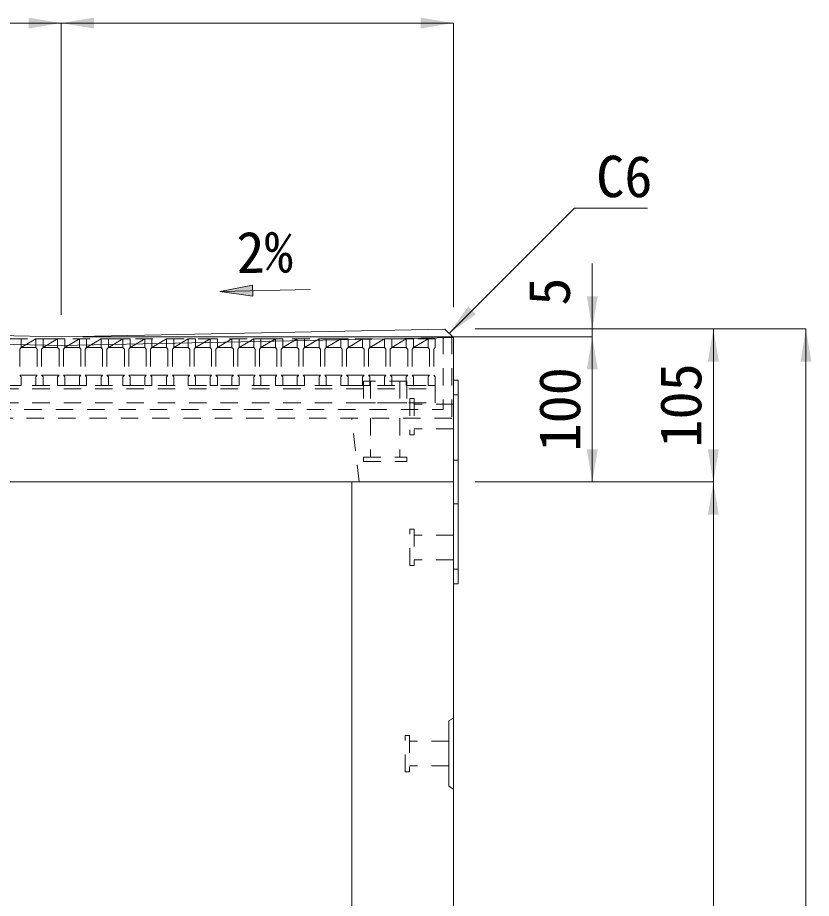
# Model space of a CAD drawing. Units: millimetres at full size, sheet at 1:40; some dimension numbers follow another scale. Extents: x 69750 to 116230, y -28801 to 513.
# Drawn here: x 74540 to 75087, y -22546 to -21940 of the extents above; entities that cross this region are included whole.
import ezdxf
from ezdxf.enums import TextEntityAlignment as Align

# ---------------------------------------------------------------- set-up
doc = ezdxf.new("R2010")
doc.units = ezdxf.units.MM
doc.header["$LTSCALE"] = 40
doc.linetypes.add('USER1', pattern=[0.54, 0.3, -0.24])
doc.linetypes.add('USER4', pattern=[0.54, 0.3, -0.24])
for name, color, linetype, lineweight in [('インサート', 92, 'USER1', 5), ('グレーチング', 7, 'USER1', 5), ('ジョイント', 7, 'Continuous', 5), ('受枠', 3, 'USER1', 9), ('寸法線', 7, 'Continuous', 9), ('引出線', 4, 'Continuous', 9), ('本体', 7, 'Continuous', 20)]:
    doc.layers.add(name, color=color, linetype=linetype, lineweight=lineweight)
doc.styles.add('ＭＳ ゴシック', font='')
doc.styles.get('ＭＳ ゴシック').set_extended_font_data('MS Gothic')

# ---------------------------------------------------------------- blocks, each defined once
blk = doc.blocks.new('filled_arrow')
at = {"color": 0, "linetype": 'Continuous', "lineweight": -2}
blk.add_solid([(7.5, 1.25), (0, 0), (7.5, -1.25)], dxfattribs=at)

msp = doc.modelspace()

# ---------------------------------------------------------------- hatches: boundary and pattern name
at = {"layer": '引出線'}
msp.add_hatch(color=256, dxfattribs=at).paths.add_polyline_path([(74701.95, -22123.84), (74702.1, -22131.34), (74679.53, -22128.04)])

# ---------------------------------------------------------------- linework, layer by layer
at = {"layer": 'インサート'}
for p, q in [((74778.25, -22189.74), (74778.25, -22204.74)), ((74808.25, -22189.74), (74778.25, -22189.74)), ((74783.25, -22189.74), (74783.25, -22204.74)), ((74803.25, -22189.74), (74803.25, -22204.74)), ((74808.25, -22189.74), (74808.25, -22204.74)), ((74813.25, -22201.75), (74810.25, -22201.75)), ((74810.25, -22201.75), (74810.25, -22226.74)), ((74813.25, -22201.75), (74813.25, -22226.74)), ((74808.25, -22204.74), (74778.25, -22204.74)), ((74840.25, -22205.74), (74813.25, -22205.74)), ((74783.25, -22215.24), (74783.25, -22242.24)), ((74803.25, -22215.24), (74803.25, -22242.24)), ((74813.25, -22226.74), (74810.25, -22226.74)), ((74840.25, -22222.75), (74813.25, -22222.75)), ((74778.25, -22242.24), (74808.25, -22242.24)), ((74778.25, -22245.24), (74778.25, -22242.24)), ((74778.25, -22245.24), (74808.25, -22245.24)), ((74808.25, -22245.24), (74808.25, -22242.24))]:
    msp.add_line(p, q, dxfattribs=at)
at = {"layer": 'インサート', "linetype": 'USER4', "lineweight": 9}
for p, q in [((74810.25, -22291.74), (74813.25, -22291.74)), ((74810.25, -22316.74), (74810.25, -22291.74)), ((74813.25, -22291.74), (74813.25, -22316.74)), ((74840.25, -22295.74), (74813.25, -22295.74)), ((74840.25, -22295.74), (74840.25, -22312.74)), ((74840.25, -22312.74), (74813.25, -22312.74)), ((74813.25, -22316.74), (74810.25, -22316.74)), ((74807.05, -22433.74), (74810.05, -22433.74)), ((74807.05, -22458.74), (74807.05, -22433.74)), ((74810.05, -22433.74), (74810.05, -22458.74)), ((74837.05, -22437.74), (74810.05, -22437.74)), ((74837.05, -22437.74), (74837.05, -22454.74)), ((74810.05, -22458.74), (74807.05, -22458.74)), ((74837.05, -22454.74), (74810.05, -22454.74))]:
    msp.add_line(p, q, dxfattribs=at)
at = {"layer": 'グレーチング'}
for p, q in [((74827.75, -22160.74), (74312.75, -22160.74)), ((74537.75, -22160.74), (74542.75, -22160.74)), ((74542.75, -22160.74), (74542.75, -22166.74)), ((74542.75, -22166.74), (74552.75, -22160.74)), ((74552.75, -22160.74), (74557.75, -22160.74)), ((74552.75, -22160.74), (74552.75, -22166.74)), ((74557.75, -22160.74), (74557.75, -22166.74)), ((74557.75, -22166.74), (74567.75, -22160.74)), ((74567.75, -22160.74), (74572.75, -22160.74)), ((74567.75, -22160.74), (74567.75, -22166.74)), ((74572.75, -22160.74), (74572.75, -22166.74)), ((74572.75, -22166.74), (74582.75, -22160.74)), ((74582.75, -22160.74), (74582.75, -22166.74)), ((74582.75, -22160.74), (74587.75, -22160.74)), ((74587.75, -22166.74), (74597.75, -22160.74)), ((74587.75, -22160.74), (74587.75, -22166.74)), ((74597.75, -22160.74), (74602.75, -22160.74)), ((74597.75, -22160.74), (74597.75, -22166.74)), ((74602.75, -22160.74), (74602.75, -22166.74)), ((74602.75, -22166.74), (74612.75, -22160.74)), ((74612.75, -22160.74), (74617.75, -22160.74)), ((74612.75, -22160.74), (74612.75, -22166.74)), ((74617.75, -22160.74), (74617.75, -22166.74)), ((74617.75, -22166.74), (74627.75, -22160.74)), ((74627.75, -22160.74), (74627.75, -22166.74)), ((74627.75, -22160.74), (74632.75, -22160.74)), ((74632.75, -22160.74), (74632.75, -22166.74)), ((74632.75, -22166.74), (74642.75, -22160.74)), ((74642.75, -22160.74), (74642.75, -22166.74)), ((74642.75, -22160.74), (74647.75, -22160.74)), ((74647.75, -22160.74), (74647.75, -22166.74)), ((74647.75, -22166.74), (74657.75, -22160.74)), ((74657.75, -22160.74), (74662.75, -22160.74)), ((74657.75, -22160.74), (74657.75, -22166.74)), ((74662.75, -22160.74), (74662.75, -22166.74)), ((74662.75, -22166.74), (74672.75, -22160.74)), ((74672.75, -22160.74), (74677.75, -22160.74)), ((74672.75, -22160.74), (74672.75, -22166.74)), ((74677.75, -22160.74), (74677.75, -22166.74)), ((74677.75, -22166.74), (74687.75, -22160.74)), ((74687.75, -22160.74), (74687.75, -22166.74)), ((74687.75, -22160.74), (74692.75, -22160.74)), ((74692.75, -22160.74), (74692.75, -22166.74)), ((74692.75, -22166.74), (74702.75, -22160.74)), ((74702.75, -22160.74), (74707.75, -22160.74)), ((74702.75, -22160.74), (74702.75, -22166.74)), ((74707.75, -22160.74), (74707.75, -22166.74)), ((74707.75, -22166.74), (74717.75, -22160.74)), ((74717.75, -22160.74), (74722.75, -22160.74)), ((74717.75, -22160.74), (74717.75, -22166.74)), ((74722.75, -22160.74), (74722.75, -22166.74)), ((74722.75, -22166.74), (74732.75, -22160.74)), ((74732.75, -22160.74), (74732.75, -22166.74)), ((74732.75, -22160.74), (74737.75, -22160.74)), ((74737.75, -22160.74), (74737.75, -22166.74)), ((74737.75, -22166.74), (74747.75, -22160.74)), ((74747.75, -22160.74), (74747.75, -22166.74)), ((74747.75, -22160.74), (74752.75, -22160.74)), ((74752.75, -22160.74), (74752.75, -22166.74)), ((74752.75, -22166.74), (74762.75, -22160.74)), ((74762.75, -22160.74), (74762.75, -22166.74)), ((74762.75, -22160.74), (74767.75, -22160.74)), ((74762.75, -22160.74), (74767.75, -22160.74)), ((74767.75, -22160.74), (74767.75, -22166.74)), ((74767.75, -22166.74), (74777.75, -22160.74)), ((74777.75, -22160.74), (74777.75, -22166.74)), ((74777.75, -22160.74), (74782.75, -22160.74)), ((74782.75, -22160.74), (74782.75, -22166.74)), ((74782.75, -22166.74), (74792.75, -22160.74)), ((74792.75, -22160.74), (74792.75, -22166.74)), ((74792.75, -22160.74), (74797.75, -22160.74)), ((74797.75, -22160.74), (74797.75, -22166.74)), ((74797.75, -22166.74), (74807.75, -22160.74)), ((74807.75, -22160.74), (74807.75, -22166.74)), ((74807.75, -22160.74), (74812.75, -22160.74)), ((74812.75, -22160.74), (74812.75, -22166.74)), ((74812.75, -22166.74), (74822.75, -22160.74)), ((74822.75, -22160.74), (74827.75, -22160.74)), ((74822.75, -22160.74), (74822.75, -22166.74)), ((74827.75, -22160.74), (74827.75, -22166.74)), ((74542.75, -22166.74), (74541.75, -22167.74)), ((74541.75, -22167.74), (74541.75, -22185.74)), ((74542.75, -22166.74), (74552.75, -22166.74)), ((74552.75, -22166.74), (74553.75, -22167.74)), ((74553.75, -22167.74), (74553.75, -22185.74)), ((74557.75, -22166.74), (74556.75, -22167.74)), ((74556.75, -22167.74), (74556.75, -22185.74)), ((74557.75, -22166.74), (74567.75, -22166.74)), ((74567.75, -22166.74), (74568.75, -22167.74)), ((74568.75, -22167.74), (74568.75, -22185.74)), ((74572.75, -22166.74), (74571.75, -22167.74)), ((74571.75, -22167.74), (74571.75, -22185.74)), ((74572.75, -22166.74), (74582.75, -22166.74)), ((74582.75, -22166.74), (74583.75, -22167.74)), ((74583.75, -22167.74), (74583.75, -22185.74)), ((74587.75, -22166.74), (74586.75, -22167.74)), ((74586.75, -22167.74), (74586.75, -22185.74)), ((74587.75, -22166.74), (74597.75, -22166.74)), ((74597.75, -22166.74), (74598.75, -22167.74)), ((74598.75, -22167.74), (74598.75, -22185.74)), ((74602.75, -22166.74), (74601.75, -22167.74)), ((74601.75, -22167.74), (74601.75, -22185.74)), ((74602.75, -22166.74), (74612.75, -22166.74)), ((74612.75, -22166.74), (74613.75, -22167.74)), ((74613.75, -22167.74), (74613.75, -22185.74)), ((74617.75, -22166.74), (74616.75, -22167.74)), ((74616.75, -22167.74), (74616.75, -22185.74)), ((74617.75, -22166.74), (74627.75, -22166.74)), ((74627.75, -22166.74), (74628.75, -22167.74)), ((74628.75, -22167.74), (74628.75, -22185.74)), ((74632.75, -22166.74), (74631.75, -22167.74)), ((74631.75, -22167.74), (74631.75, -22185.74)), ((74632.75, -22166.74), (74642.75, -22166.74)), ((74642.75, -22166.74), (74643.75, -22167.74)), ((74643.75, -22167.74), (74643.75, -22185.74)), ((74647.75, -22166.74), (74646.75, -22167.74)), ((74646.75, -22167.74), (74646.75, -22185.74)), ((74647.75, -22166.74), (74657.75, -22166.74)), ((74657.75, -22166.74), (74658.75, -22167.74)), ((74658.75, -22167.74), (74658.75, -22185.74)), ((74662.75, -22166.74), (74661.75, -22167.74)), ((74661.75, -22167.74), (74661.75, -22185.74)), ((74662.75, -22166.74), (74672.75, -22166.74)), ((74672.75, -22166.74), (74673.75, -22167.74)), ((74673.75, -22167.74), (74673.75, -22185.74)), ((74677.75, -22166.74), (74676.75, -22167.74)), ((74676.75, -22167.74), (74676.75, -22185.74)), ((74677.75, -22166.74), (74687.75, -22166.74)), ((74687.75, -22166.74), (74688.75, -22167.74)), ((74688.75, -22167.74), (74688.75, -22185.74)), ((74692.75, -22166.74), (74691.75, -22167.74)), ((74691.75, -22167.74), (74691.75, -22185.74)), ((74692.75, -22166.74), (74702.75, -22166.74)), ((74702.75, -22166.74), (74703.75, -22167.74)), ((74703.75, -22167.74), (74703.75, -22185.74)), ((74707.75, -22166.74), (74706.75, -22167.74)), ((74706.75, -22167.74), (74706.75, -22185.74)), ((74707.75, -22166.74), (74717.75, -22166.74)), ((74717.75, -22166.74), (74718.75, -22167.74)), ((74718.75, -22167.74), (74718.75, -22185.74)), ((74722.75, -22166.74), (74721.75, -22167.74)), ((74721.75, -22167.74), (74721.75, -22185.74)), ((74722.75, -22166.74), (74732.75, -22166.74)), ((74732.75, -22166.74), (74733.75, -22167.74)), ((74733.75, -22167.74), (74733.75, -22185.74)), ((74737.75, -22166.74), (74736.75, -22167.74)), ((74736.75, -22167.74), (74736.75, -22185.74)), ((74737.75, -22166.74), (74747.75, -22166.74)), ((74747.75, -22166.74), (74748.75, -22167.74)), ((74748.75, -22167.74), (74748.75, -22185.74)), ((74752.75, -22166.74), (74751.75, -22167.74)), ((74751.75, -22167.74), (74751.75, -22185.74)), ((74752.75, -22166.74), (74762.75, -22166.74)), ((74762.75, -22166.74), (74763.75, -22167.74)), ((74763.75, -22167.74), (74763.75, -22185.74)), ((74767.75, -22166.74), (74766.75, -22167.74)), ((74766.75, -22167.74), (74766.75, -22185.74)), ((74767.75, -22166.74), (74777.75, -22166.74)), ((74777.75, -22166.74), (74778.75, -22167.74)), ((74778.75, -22167.74), (74778.75, -22185.74)), ((74782.75, -22166.74), (74781.75, -22167.74)), ((74781.75, -22167.74), (74781.75, -22185.74)), ((74782.75, -22166.74), (74792.75, -22166.74)), ((74792.75, -22166.74), (74793.75, -22167.74)), ((74793.75, -22167.74), (74793.75, -22185.74)), ((74797.75, -22166.74), (74796.75, -22167.74)), ((74796.75, -22167.74), (74796.75, -22185.74)), ((74797.75, -22166.74), (74807.75, -22166.74)), ((74807.75, -22166.74), (74808.75, -22167.74)), ((74808.75, -22167.74), (74808.75, -22185.74)), ((74812.75, -22166.74), (74811.75, -22167.74)), ((74811.75, -22167.74), (74811.75, -22185.74)), ((74812.75, -22166.74), (74822.75, -22166.74)), ((74822.75, -22166.74), (74823.75, -22167.74)), ((74823.75, -22167.74), (74823.75, -22185.74)), ((74827.75, -22166.74), (74826.75, -22167.74)), ((74826.75, -22167.74), (74826.75, -22185.74)), ((74542.75, -22186.74), (74541.75, -22185.74)), ((74541.75, -22185.74), (74553.75, -22185.74)), ((74552.75, -22186.74), (74553.75, -22185.74)), ((74557.75, -22186.74), (74556.75, -22185.74)), ((74556.75, -22185.74), (74568.75, -22185.74)), ((74567.75, -22186.74), (74568.75, -22185.74)), ((74572.75, -22186.74), (74571.75, -22185.74)), ((74571.75, -22185.74), (74583.75, -22185.74)), ((74582.75, -22186.74), (74583.75, -22185.74)), ((74586.75, -22185.74), (74598.75, -22185.74)), ((74587.75, -22186.74), (74586.75, -22185.74)), ((74597.75, -22186.74), (74598.75, -22185.74)), ((74602.75, -22186.74), (74601.75, -22185.74)), ((74601.75, -22185.74), (74613.75, -22185.74)), ((74612.75, -22186.74), (74613.75, -22185.74)), ((74617.75, -22186.74), (74616.75, -22185.74)), ((74616.75, -22185.74), (74628.75, -22185.74)), ((74627.75, -22186.74), (74628.75, -22185.74)), ((74632.75, -22186.74), (74631.75, -22185.74)), ((74631.75, -22185.74), (74643.75, -22185.74)), ((74642.75, -22186.74), (74643.75, -22185.74)), ((74647.75, -22186.74), (74646.75, -22185.74)), ((74646.75, -22185.74), (74658.75, -22185.74)), ((74657.75, -22186.74), (74658.75, -22185.74)), ((74662.75, -22186.74), (74661.75, -22185.74)), ((74661.75, -22185.74), (74673.75, -22185.74)), ((74672.75, -22186.74), (74673.75, -22185.74)), ((74677.75, -22186.74), (74676.75, -22185.74)), ((74676.75, -22185.74), (74688.75, -22185.74)), ((74687.75, -22186.74), (74688.75, -22185.74)), ((74692.75, -22186.74), (74691.75, -22185.74)), ((74691.75, -22185.74), (74703.75, -22185.74)), ((74702.75, -22186.74), (74703.75, -22185.74)), ((74707.75, -22186.74), (74706.75, -22185.74)), ((74706.75, -22185.74), (74718.75, -22185.74)), ((74717.75, -22186.74), (74718.75, -22185.74)), ((74722.75, -22186.74), (74721.75, -22185.74)), ((74721.75, -22185.74), (74733.75, -22185.74)), ((74732.75, -22186.74), (74733.75, -22185.74)), ((74737.75, -22186.74), (74736.75, -22185.74)), ((74736.75, -22185.74), (74748.75, -22185.74)), ((74747.75, -22186.74), (74748.75, -22185.74)), ((74752.75, -22186.74), (74751.75, -22185.74)), ((74751.75, -22185.74), (74763.75, -22185.74)), ((74762.75, -22186.74), (74763.75, -22185.74)), ((74767.75, -22186.74), (74766.75, -22185.74)), ((74766.75, -22185.74), (74778.75, -22185.74)), ((74777.75, -22186.74), (74778.75, -22185.74)), ((74782.75, -22186.74), (74781.75, -22185.74)), ((74781.75, -22185.74), (74793.75, -22185.74)), ((74792.75, -22186.74), (74793.75, -22185.74)), ((74797.75, -22186.74), (74796.75, -22185.74)), ((74796.75, -22185.74), (74808.75, -22185.74)), ((74807.75, -22186.74), (74808.75, -22185.74)), ((74812.75, -22186.74), (74811.75, -22185.74)), ((74811.75, -22185.74), (74823.75, -22185.74)), ((74822.75, -22186.74), (74823.75, -22185.74)), ((74827.75, -22186.74), (74826.75, -22185.74)), ((74542.75, -22192.74), (74542.75, -22186.74)), ((74552.75, -22192.74), (74552.75, -22186.74)), ((74557.75, -22192.74), (74557.75, -22186.74)), ((74567.75, -22192.74), (74567.75, -22186.74)), ((74572.75, -22192.74), (74572.75, -22186.74)), ((74582.75, -22192.74), (74582.75, -22186.74)), ((74587.75, -22192.74), (74587.75, -22186.74)), ((74597.75, -22192.74), (74597.75, -22186.74)), ((74602.75, -22192.74), (74602.75, -22186.74)), ((74612.75, -22192.74), (74612.75, -22186.74)), ((74617.75, -22192.74), (74617.75, -22186.74)), ((74627.75, -22192.74), (74627.75, -22186.74)), ((74632.75, -22192.74), (74632.75, -22186.74)), ((74642.75, -22192.74), (74642.75, -22186.74)), ((74647.75, -22192.74), (74647.75, -22186.74)), ((74657.75, -22192.74), (74657.75, -22186.74)), ((74662.75, -22192.74), (74662.75, -22186.74)), ((74672.75, -22192.74), (74672.75, -22186.74)), ((74677.75, -22192.74), (74677.75, -22186.74)), ((74687.75, -22192.74), (74687.75, -22186.74)), ((74692.75, -22192.74), (74692.75, -22186.74)), ((74702.75, -22192.74), (74702.75, -22186.74)), ((74707.75, -22192.74), (74707.75, -22186.74)), ((74717.75, -22192.74), (74717.75, -22186.74)), ((74722.75, -22192.74), (74722.75, -22186.74)), ((74732.75, -22192.74), (74732.75, -22186.74)), ((74737.75, -22192.74), (74737.75, -22186.74)), ((74747.75, -22192.74), (74747.75, -22186.74)), ((74752.75, -22192.74), (74752.75, -22186.74)), ((74762.75, -22192.74), (74762.75, -22186.74)), ((74767.75, -22192.74), (74767.75, -22186.74)), ((74777.75, -22192.74), (74777.75, -22186.74)), ((74782.75, -22192.74), (74782.75, -22186.74)), ((74792.75, -22192.74), (74792.75, -22186.74)), ((74797.75, -22192.74), (74797.75, -22186.74)), ((74807.75, -22192.74), (74807.75, -22186.74)), ((74812.75, -22192.74), (74812.75, -22186.74)), ((74822.75, -22192.74), (74822.75, -22186.74)), ((74827.75, -22192.74), (74827.75, -22186.74)), ((74537.75, -22192.74), (74542.75, -22192.74)), ((74552.75, -22192.74), (74557.75, -22192.74)), ((74567.75, -22192.74), (74572.75, -22192.74)), ((74582.75, -22192.74), (74587.75, -22192.74)), ((74597.75, -22192.74), (74602.75, -22192.74)), ((74612.75, -22192.74), (74617.75, -22192.74)), ((74627.75, -22192.74), (74632.75, -22192.74)), ((74642.75, -22192.74), (74647.75, -22192.74)), ((74657.75, -22192.74), (74662.75, -22192.74)), ((74672.75, -22192.74), (74677.75, -22192.74)), ((74687.75, -22192.74), (74692.75, -22192.74)), ((74702.75, -22192.74), (74707.75, -22192.74)), ((74717.75, -22192.74), (74722.75, -22192.74)), ((74732.75, -22192.74), (74737.75, -22192.74)), ((74747.75, -22192.74), (74752.75, -22192.74)), ((74762.75, -22192.74), (74767.75, -22192.74)), ((74777.75, -22192.74), (74782.75, -22192.74)), ((74792.75, -22192.74), (74797.75, -22192.74)), ((74807.75, -22192.74), (74812.75, -22192.74)), ((74822.75, -22192.74), (74827.75, -22192.74)), ((74827.75, -22192.74), (74822.75, -22192.74))]:
    msp.add_line(p, q, dxfattribs=at)
at = {"layer": 'ジョイント'}
for p, q in [((74840.25, -22189.24), (74843.45, -22189.24)), ((74840.25, -22189.24), (74840.25, -22329.24)), ((74843.45, -22189.24), (74843.45, -22329.24)), ((74840.25, -22329.24), (74843.45, -22329.24))]:
    msp.add_line(p, q, dxfattribs=at)
at = {"layer": 'ジョイント', "linetype": 'USER4'}
for p, q in [((74840.25, -22199.24), (74843.45, -22199.24)), ((74840.25, -22244.24), (74843.45, -22244.24)), ((74840.25, -22274.24), (74843.45, -22274.24)), ((74840.25, -22319.24), (74843.45, -22319.24))]:
    msp.add_line(p, q, dxfattribs=at)
at = {"layer": '受枠'}
for p, q in [((74833.25, -22159.24), (74833.25, -22209.24)), ((74833.25, -22159.24), (74839.25, -22159.24)), ((74839.25, -22159.24), (74839.25, -22215.24)), ((74307.25, -22209.24), (74833.25, -22209.24)), ((74839.25, -22215.24), (74301.25, -22215.24))]:
    msp.add_line(p, q, dxfattribs=at)
at = {"layer": '受枠', "lineweight": 5}
for p, q in [((74312.75, -22192.74), (74827.75, -22192.74)), ((74312.75, -22195.04), (74827.75, -22195.04)), ((74827.75, -22192.74), (74827.75, -22209.24)), ((74312.75, -22204.74), (74827.75, -22204.74))]:
    msp.add_line(p, q, dxfattribs=at)
at = {"layer": '寸法線'}
for p, q in [((74300.25, -21943.3), (74570.25, -21943.3)), ((74570.25, -21943.3), (74840.25, -21943.3)), ((74570.25, -22144.24), (74570.25, -21943.3)), ((74570.25, -22144.24), (74570.25, -21943.3)), ((74840.25, -22138.84), (74840.25, -21943.3)), ((74935.81, -22204.24), (74935.81, -22108.84)), ((74855.25, -22153.84), (75082.89, -22153.84)), ((74855.25, -22153.84), (75019.16, -22153.84)), ((74855.25, -22153.84), (74935.81, -22153.84)), ((75019.16, -22153.84), (75019.16, -22259.24)), ((75082.89, -23009.24), (75082.89, -22153.84)), ((74585.25, -22159.24), (74935.81, -22159.24)), ((74585.25, -22159.24), (74935.81, -22159.24)), ((74935.81, -22259.24), (74935.81, -22159.24)), ((74855.25, -22259.24), (75019.16, -22259.24)), ((74855.25, -22259.24), (75019.16, -22259.24)), ((74855.25, -22259.24), (74935.81, -22259.24)), ((75019.16, -22259.24), (75019.16, -23009.24))]:
    msp.add_line(p, q, dxfattribs=at)
at = {"layer": '引出線', "lineweight": 13}
msp.add_line((74741.63, -22126.79), (74679.53, -22128.04), dxfattribs=at)
at = {"layer": '引出線'}
msp.add_lwpolyline([(74837.25, -22156.9), (74923.49, -22070.66), (74973.82, -22070.66)], dxfattribs=at)
at = {"layer": '引出線', "lineweight": 13}
msp.add_lwpolyline([(74701.95, -22123.84), (74702.1, -22131.34), (74679.53, -22128.04)], close=True, dxfattribs=at)
at = {"layer": '本体'}
for p, q in [((74306.25, -22153.96), (74570.25, -22159.24)), ((74570.25, -22159.24), (74834.25, -22153.96)), ((74834.25, -22153.96), (74840.25, -22159.84)), ((74840.25, -22159.84), (74840.25, -23009.24)), ((74840.25, -22259.24), (74300.25, -22259.24)), ((74770.25, -22665.21), (74770.25, -22259.24))]:
    msp.add_line(p, q, dxfattribs=at)
at = {"layer": '本体', "lineweight": 5}
for p, q in [((74300.25, -22159.84), (74570.25, -22165.24)), ((74570.25, -22165.24), (74840.25, -22159.84))]:
    msp.add_line(p, q, dxfattribs=at)
at = {"layer": '本体', "linetype": 'USER1', "lineweight": 9}
msp.add_line((74775.25, -22259.24), (74770.25, -22215.24), dxfattribs=at)
at = {"layer": '本体', "lineweight": 9}
for p, q in [((74840.25, -22421.74), (74837.05, -22423.74)), ((74837.05, -22423.74), (74837.05, -22468.74)), ((74837.05, -22468.74), (74840.25, -22470.74))]:
    msp.add_line(p, q, dxfattribs=at)

# ---------------------------------------------------------------- block references
at = {"layer": '寸法線', "xscale": 3, "yscale": 3}
for p, rotation in [((74570.25, -21943.3), 180), ((74840.25, -21943.3), 180), ((74935.81, -22153.84), 90), ((75019.16, -22153.84), 270), ((75082.89, -22153.84), 270), ((74935.81, -22159.24), 270), ((74935.81, -22159.24), 270), ((74935.81, -22259.24), 90), ((75019.16, -22259.24), 90), ((75019.16, -22259.24), 270)]:
    msp.add_blockref('filled_arrow', p, dxfattribs=dict(at, rotation=rotation))
msp.add_blockref('filled_arrow', (74570.25, -21943.3), dxfattribs=at)
at = {"layer": '引出線', "xscale": 3, "yscale": 3, "rotation": 45}
msp.add_blockref('filled_arrow', (74837.25, -22156.9), dxfattribs=at)

# ---------------------------------------------------------------- texts
at = {"layer": '寸法線', "style": 'ＭＳ ゴシック'}
for s, p in [('5', (74906.17, -22128.19)), ('105', (74996.66, -22206.54)), ('100', (74913.31, -22209.24))]:
    msp.add_text(s, height=28.48, rotation=90, dxfattribs=at).set_placement(p, align=Align.MIDDLE_CENTER)
at = {"layer": '引出線', "style": 'ＭＳ ゴシック'}
msp.add_text('C6', height=28.48, dxfattribs=at).set_placement((74938.49, -22034.66), align=Align.TOP_LEFT)
msp.add_text('2%', height=28.48, rotation=1, dxfattribs=at).set_placement((74710.31, -22100.91), align=Align.MIDDLE_CENTER)

doc.saveas('drawing.dxf')
